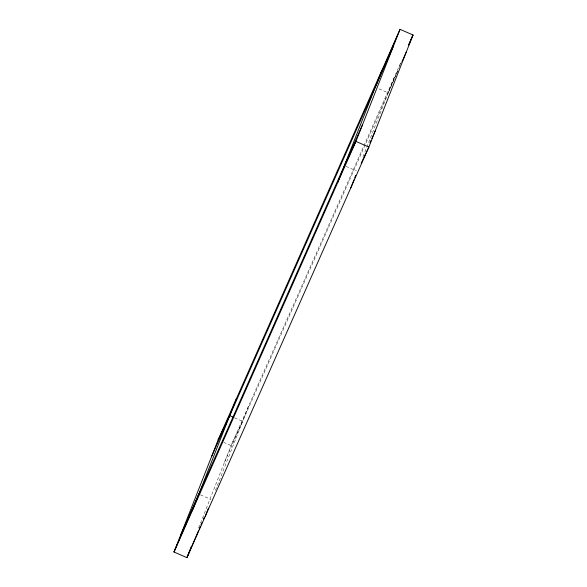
<?xml version="1.0" encoding="UTF-8"?>
<svg xmlns="http://www.w3.org/2000/svg" width="587" height="587" viewBox="0 0 587 587"><rect width="100%" height="100%" fill="white"/><g stroke="black" fill="none" stroke-linecap="round" stroke-linejoin="round"><path stroke-width="0.44" stroke-dasharray="2.94 2.2" d="M198.633 527.933L231.058 445.577L401.493 60.967M215.444 490.402L249.255 404.516M363.015 156.817L394.809 76.053M397.538 71.056L388.19 92.863L378.483 88.63M398.977 67.703L400.055 65.186M400.415 64.35L401.493 61.833M224.439 462.387L396.357 74.432M396.731 73.588L397.847 71.078M345.985 166.378L356.5 170.964M234.551 417.805L242.636 421.327L231.058 445.577L223.779 442.4M200.431 494.841L210.938 499.427"/><path stroke-width="0.88" d="M218.122 439.934L173.994 552.007L186.937 557.65L368.878 147.066L413.006 34.993L400.063 29.35L218.122 439.934L229.693 415.684L232.929 417.093M192.191 510.947L236.312 398.874M191.237 546.724L186.937 557.65L198.443 530.809M205.134 516.589L208.473 508.1M337.745 182.484L381.866 70.411M350.688 188.126L354.027 179.637M354.695 177.934L355.7 175.388M198.81 494.137L173.994 552.007L355.942 141.423L400.063 29.35L375.254 87.221M199.162 529.136L200.24 526.62M200.959 524.939L202.038 522.423M203.476 519.069L204.195 517.396M408.684 45.06L413.006 34.993L408.919 44.208M211.503 456.745L393.444 46.16M180.613 535.197L362.561 124.613M402.3 61.019L406.387 51.803M369.927 142.824L371.043 140.315M371.784 138.635L375.497 130.255M344.364 165.673L355.942 141.423L368.878 147.066L361.166 163.23"/></g></svg>
